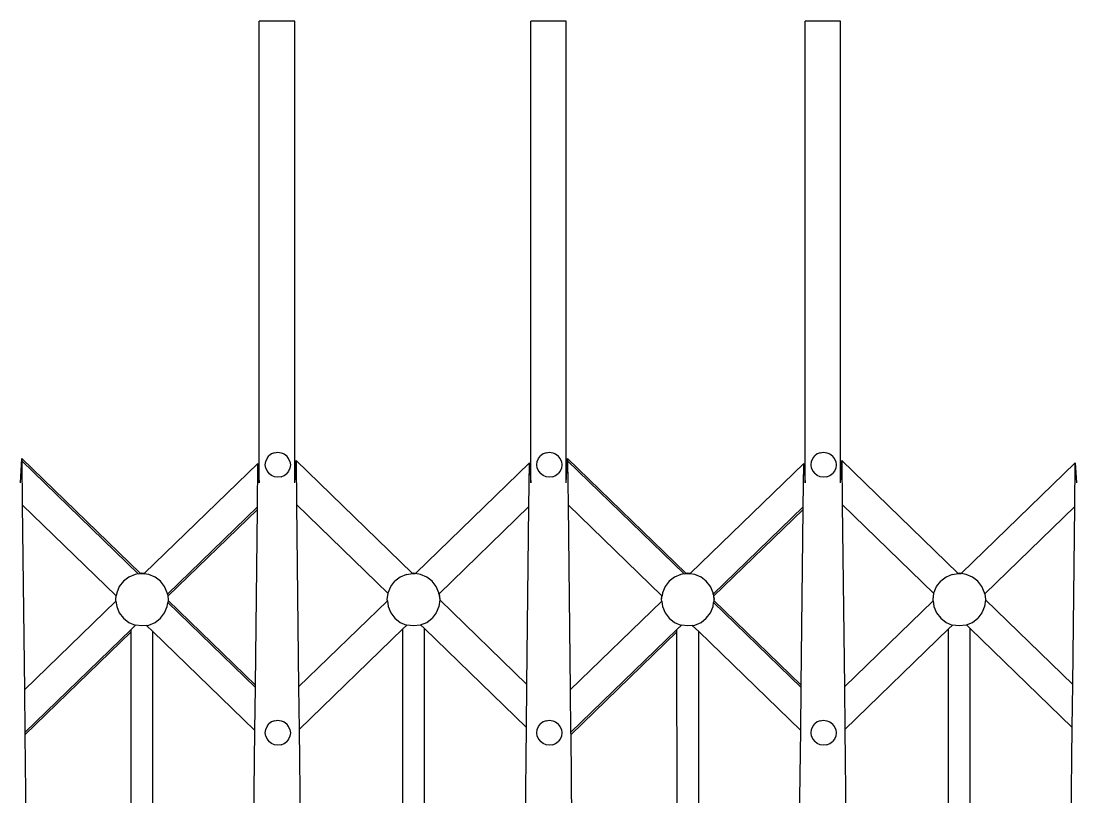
# Model space of a CAD drawing. Extents: x -202236 to 1002404, y -663931 to 1550022.
# Drawn here: x -59493 to -58480, y -350982 to -350237 of the extents above; entities that cross this region are included whole.
import ezdxf

# ---------------------------------------------------------------- set-up
doc = ezdxf.new("R2010")
doc.units = 0

msp = doc.modelspace()

# ---------------------------------------------------------------- linework, layer by layer
at = {"color": 250}
for p, q in [((-59230, -350237.03), (-59264.09, -350237.03)), ((-59264.09, -350680.35), (-59264.09, -350237.03)), ((-59230, -350680.35), (-59230, -350237.03)), ((-58969.26, -350237.03), (-59003.36, -350237.03)), ((-59003.36, -350680.35), (-59003.36, -350237.03)), ((-58969.26, -350680.35), (-58969.26, -350237.03)), ((-58705.89, -350237.03), (-58739.99, -350237.03)), ((-58739.99, -350680.35), (-58739.99, -350237.03)), ((-58705.89, -350680.35), (-58705.89, -350237.03)), ((-59493.37, -350680.35), (-59492.18, -350656.87)), ((-59492.18, -350656.87), (-59378.55, -350766.97)), ((-59492.18, -350656.87), (-59492.15, -350659.22)), ((-59257.85, -350659.71), (-59256.64, -350656.84)), ((-59256.64, -350656.84), (-59254.75, -350654.41)), ((-59252.32, -350652.53), (-59254.75, -350654.41)), ((-59249.45, -350651.31), (-59252.32, -350652.53)), ((-59249.45, -350651.31), (-59246.25, -350650.88)), ((-59246.25, -350650.88), (-59243.06, -350651.31)), ((-59243.06, -350651.31), (-59240.19, -350652.53)), ((-59240.19, -350652.53), (-59237.75, -350654.41)), ((-59235.87, -350656.84), (-59237.75, -350654.41)), ((-59234.66, -350659.71), (-59235.87, -350656.84)), ((-58997.11, -350659.71), (-58995.9, -350656.84)), ((-58995.9, -350656.84), (-58994.02, -350654.41)), ((-58991.58, -350652.53), (-58994.02, -350654.41)), ((-58988.71, -350651.31), (-58991.58, -350652.53)), ((-58988.71, -350651.31), (-58985.52, -350650.88)), ((-58985.52, -350650.88), (-58982.32, -350651.31)), ((-58982.32, -350651.31), (-58979.45, -350652.53)), ((-58979.45, -350652.53), (-58977.01, -350654.41)), ((-58975.13, -350656.84), (-58977.01, -350654.41)), ((-58973.92, -350659.71), (-58975.13, -350656.84)), ((-58969.26, -350680.35), (-58968.07, -350656.87)), ((-58968.07, -350656.87), (-58854.44, -350766.97)), ((-58968.07, -350656.87), (-58968.04, -350659.22)), ((-58733.74, -350659.71), (-58732.53, -350656.84)), ((-58732.53, -350656.84), (-58730.65, -350654.41)), ((-58728.21, -350652.53), (-58730.65, -350654.41)), ((-58725.34, -350651.31), (-58728.21, -350652.53)), ((-58725.34, -350651.31), (-58722.15, -350650.88)), ((-58722.15, -350650.88), (-58718.95, -350651.31)), ((-58718.95, -350651.31), (-58716.08, -350652.53)), ((-58716.08, -350652.53), (-58713.64, -350654.41)), ((-58711.76, -350656.84), (-58713.64, -350654.41)), ((-58710.55, -350659.71), (-58711.76, -350656.84)), ((-59492.15, -350659.22), (-59380.23, -350767.68)), ((-59492.15, -350659.22), (-59491.67, -350701.43)), ((-59374.2, -350767.05), (-59265.34, -350661.54)), ((-59265.82, -350703.41), (-59265.34, -350661.54)), ((-59265.34, -350661.54), (-59264.09, -350680.35)), ((-59258.28, -350662.91), (-59257.85, -350659.71)), ((-59257.85, -350666.1), (-59258.28, -350662.91)), ((-59257.85, -350666.1), (-59256.64, -350668.98)), ((-59234.66, -350666.1), (-59235.87, -350668.98)), ((-59234.66, -350659.71), (-59234.23, -350662.91)), ((-59234.23, -350662.91), (-59234.66, -350666.1)), ((-59230, -350680.35), (-59228.79, -350658.93)), ((-59228.79, -350658.93), (-59117.35, -350766.91)), ((-59228.79, -350658.93), (-59228.3, -350701.14)), ((-59113.84, -350767), (-59004.6, -350661.12)), ((-59005.08, -350702.99), (-59004.6, -350661.12)), ((-59004.6, -350661.12), (-59003.36, -350680.35)), ((-58997.54, -350662.91), (-58997.11, -350659.71)), ((-58997.11, -350666.1), (-58997.54, -350662.91)), ((-58997.11, -350666.1), (-58995.9, -350668.98)), ((-58973.92, -350666.1), (-58975.13, -350668.98)), ((-58973.92, -350659.71), (-58973.49, -350662.91)), ((-58973.49, -350662.91), (-58973.92, -350666.1)), ((-58968.04, -350659.22), (-58856.12, -350767.68)), ((-58968.04, -350659.22), (-58967.56, -350701.43)), ((-58850.09, -350767.05), (-58741.23, -350661.54)), ((-58741.71, -350703.41), (-58741.23, -350661.54)), ((-58741.23, -350661.54), (-58739.99, -350680.35)), ((-58734.17, -350662.91), (-58733.74, -350659.71)), ((-58733.74, -350666.1), (-58734.17, -350662.91)), ((-58733.74, -350666.1), (-58732.53, -350668.98)), ((-58710.55, -350666.1), (-58711.76, -350668.98)), ((-58710.55, -350659.71), (-58710.12, -350662.91)), ((-58710.12, -350662.91), (-58710.55, -350666.1)), ((-58705.89, -350680.35), (-58704.68, -350658.93)), ((-58704.68, -350658.93), (-58593.24, -350766.91)), ((-58704.68, -350658.93), (-58704.19, -350701.14)), ((-58589.73, -350767), (-58480.49, -350661.12)), ((-58480.97, -350702.99), (-58480.49, -350661.12)), ((-58480.49, -350661.12), (-58479.25, -350680.35)), ((-59256.64, -350668.98), (-59254.75, -350671.41)), ((-59252.32, -350673.29), (-59254.75, -350671.41)), ((-59249.45, -350674.5), (-59252.32, -350673.29)), ((-59246.25, -350674.93), (-59249.45, -350674.5)), ((-59243.06, -350674.5), (-59246.25, -350674.93)), ((-59243.06, -350674.5), (-59240.19, -350673.29)), ((-59240.19, -350673.29), (-59237.75, -350671.41)), ((-59235.87, -350668.98), (-59237.75, -350671.41)), ((-58995.9, -350668.98), (-58994.02, -350671.41)), ((-58991.58, -350673.29), (-58994.02, -350671.41)), ((-58988.71, -350674.5), (-58991.58, -350673.29)), ((-58985.52, -350674.93), (-58988.71, -350674.5)), ((-58982.32, -350674.5), (-58985.52, -350674.93)), ((-58982.32, -350674.5), (-58979.45, -350673.29)), ((-58979.45, -350673.29), (-58977.01, -350671.41)), ((-58975.13, -350668.98), (-58977.01, -350671.41)), ((-58732.53, -350668.98), (-58730.65, -350671.41)), ((-58728.21, -350673.29), (-58730.65, -350671.41)), ((-58725.34, -350674.5), (-58728.21, -350673.29)), ((-58722.15, -350674.93), (-58725.34, -350674.5)), ((-58718.95, -350674.5), (-58722.15, -350674.93)), ((-58718.95, -350674.5), (-58716.08, -350673.29)), ((-58716.08, -350673.29), (-58713.64, -350671.41)), ((-58711.76, -350668.98), (-58713.64, -350671.41)), ((-59401.48, -350788.83), (-59491.67, -350701.43)), ((-59491.67, -350701.43), (-59489.63, -350878.94)), ((-59265.82, -350703.41), (-59352.19, -350787.13)), ((-59265.85, -350705.76), (-59351.85, -350789.12)), ((-59267.78, -350874.31), (-59265.85, -350705.76)), ((-59265.85, -350705.76), (-59265.82, -350703.41)), ((-59140.4, -350786.32), (-59228.3, -350701.14)), ((-59228.3, -350701.14), (-59226.3, -350876.01)), ((-59005.08, -350702.99), (-59091.44, -350786.7)), ((-59007.04, -350873.8), (-59005.08, -350702.99)), ((-58877.37, -350788.83), (-58967.56, -350701.43)), ((-58967.56, -350701.43), (-58965.53, -350878.94)), ((-58741.71, -350703.41), (-58828.09, -350787.13)), ((-58741.74, -350705.76), (-58827.74, -350789.12)), ((-58743.67, -350874.31), (-58741.74, -350705.76)), ((-58741.74, -350705.76), (-58741.71, -350703.41)), ((-58616.29, -350786.32), (-58704.19, -350701.14)), ((-58704.19, -350701.14), (-58702.19, -350876.01)), ((-58480.97, -350702.99), (-58567.33, -350786.7)), ((-58482.93, -350873.8), (-58480.97, -350702.99)), ((-59383.39, -350768.1), (-59389.41, -350770.65)), ((-59380.23, -350767.68), (-59383.39, -350768.1)), ((-59380.23, -350767.68), (-59378.12, -350767.39)), ((-59378.55, -350766.97), (-59376.68, -350766.72)), ((-59378.12, -350767.39), (-59378.55, -350766.97)), ((-59378.12, -350767.39), (-59376.69, -350767.2)), ((-59376.69, -350767.2), (-59374.63, -350767.48)), ((-59376.68, -350766.72), (-59374.2, -350767.05)), ((-59374.63, -350767.48), (-59374.2, -350767.05)), ((-59370, -350768.1), (-59374.63, -350767.48)), ((-59363.97, -350770.65), (-59370, -350768.1)), ((-59122.65, -350768.1), (-59128.67, -350770.65)), ((-59122.65, -350768.1), (-59116.91, -350767.33)), ((-59117.35, -350766.91), (-59115.95, -350766.72)), ((-59117.35, -350766.91), (-59116.91, -350767.33)), ((-59116.91, -350767.33), (-59115.96, -350767.2)), ((-59115.96, -350767.2), (-59114.27, -350767.43)), ((-59115.95, -350766.72), (-59113.84, -350767)), ((-59114.27, -350767.43), (-59113.84, -350767)), ((-59109.26, -350768.1), (-59114.27, -350767.43)), ((-59103.24, -350770.65), (-59109.26, -350768.1)), ((-58859.28, -350768.1), (-58865.3, -350770.65)), ((-58856.12, -350767.68), (-58859.28, -350768.1)), ((-58856.12, -350767.68), (-58854.01, -350767.39)), ((-58854.44, -350766.97), (-58852.57, -350766.72)), ((-58854.01, -350767.39), (-58854.44, -350766.97)), ((-58854.01, -350767.39), (-58852.58, -350767.2)), ((-58852.58, -350767.2), (-58850.53, -350767.48)), ((-58852.57, -350766.72), (-58850.09, -350767.05)), ((-58850.53, -350767.48), (-58850.09, -350767.05)), ((-58845.89, -350768.1), (-58850.53, -350767.48)), ((-58839.87, -350770.65), (-58845.89, -350768.1)), ((-58598.54, -350768.1), (-58604.57, -350770.65)), ((-58598.54, -350768.1), (-58592.81, -350767.33)), ((-58593.24, -350766.91), (-58591.84, -350766.72)), ((-58593.24, -350766.91), (-58592.81, -350767.33)), ((-58592.81, -350767.33), (-58591.85, -350767.2)), ((-58591.85, -350767.2), (-58590.16, -350767.43)), ((-58591.84, -350766.72), (-58589.73, -350767)), ((-58590.16, -350767.43), (-58589.73, -350767)), ((-58585.15, -350768.1), (-58590.16, -350767.43)), ((-58579.13, -350770.65), (-58585.15, -350768.1)), ((-59398.46, -350779.69), (-59401, -350785.71)), ((-59394.51, -350774.59), (-59398.46, -350779.69)), ((-59389.41, -350770.65), (-59394.51, -350774.59)), ((-59358.87, -350774.59), (-59363.97, -350770.65)), ((-59354.93, -350779.69), (-59358.87, -350774.59)), ((-59352.38, -350785.71), (-59354.93, -350779.69)), ((-59140.26, -350785.71), (-59137.72, -350779.69)), ((-59137.72, -350779.69), (-59133.78, -350774.59)), ((-59128.67, -350770.65), (-59133.78, -350774.59)), ((-59098.13, -350774.59), (-59103.24, -350770.65)), ((-59094.19, -350779.69), (-59098.13, -350774.59)), ((-59091.65, -350785.71), (-59094.19, -350779.69)), ((-58874.35, -350779.69), (-58876.89, -350785.71)), ((-58870.41, -350774.59), (-58874.35, -350779.69)), ((-58865.3, -350770.65), (-58870.41, -350774.59)), ((-58834.76, -350774.59), (-58839.87, -350770.65)), ((-58830.82, -350779.69), (-58834.76, -350774.59)), ((-58828.28, -350785.71), (-58830.82, -350779.69)), ((-58616.16, -350785.71), (-58613.61, -350779.69)), ((-58613.61, -350779.69), (-58609.67, -350774.59)), ((-58604.57, -350770.65), (-58609.67, -350774.59)), ((-58574.03, -350774.59), (-58579.13, -350770.65)), ((-58570.08, -350779.69), (-58574.03, -350774.59)), ((-58567.54, -350785.71), (-58570.08, -350779.69)), ((-59401.89, -350791.93), (-59401.48, -350788.83)), ((-59401.87, -350792.13), (-59401.43, -350788.87)), ((-59401.43, -350788.87), (-59401.48, -350788.83)), ((-59401, -350785.71), (-59401.43, -350788.87)), ((-59352.19, -350787.13), (-59352.38, -350785.71)), ((-59352.19, -350787.13), (-59351.92, -350789.19)), ((-59351.92, -350789.19), (-59351.85, -350789.12)), ((-59351.92, -350789.19), (-59351.51, -350792.21)), ((-59351.85, -350789.12), (-59351.47, -350791.93)), ((-59141.16, -350791.93), (-59140.4, -350786.32)), ((-59141.13, -350792.13), (-59140.35, -350786.36)), ((-59140.35, -350786.36), (-59140.4, -350786.32)), ((-59140.35, -350786.36), (-59140.26, -350785.71)), ((-59091.51, -350786.76), (-59091.65, -350785.71)), ((-59091.44, -350786.7), (-59091.51, -350786.76)), ((-59091.51, -350786.76), (-59090.77, -350792.21)), ((-59091.44, -350786.7), (-59090.73, -350791.93)), ((-58877.79, -350791.93), (-58877.37, -350788.83)), ((-58877.76, -350792.13), (-58877.32, -350788.87)), ((-58877.32, -350788.87), (-58877.37, -350788.83)), ((-58876.89, -350785.71), (-58877.32, -350788.87)), ((-58828.09, -350787.13), (-58828.28, -350785.71)), ((-58828.09, -350787.13), (-58827.81, -350789.19)), ((-58827.81, -350789.19), (-58827.74, -350789.12)), ((-58827.81, -350789.19), (-58827.4, -350792.21)), ((-58827.74, -350789.12), (-58827.36, -350791.93)), ((-58617.05, -350791.93), (-58616.29, -350786.32)), ((-58617.02, -350792.13), (-58616.24, -350786.36)), ((-58616.24, -350786.36), (-58616.29, -350786.32)), ((-58616.24, -350786.36), (-58616.16, -350785.71)), ((-58567.4, -350786.76), (-58567.54, -350785.71)), ((-58567.33, -350786.7), (-58567.4, -350786.76)), ((-58567.4, -350786.76), (-58566.66, -350792.21)), ((-58567.33, -350786.7), (-58566.63, -350791.93)), ((-59489.63, -350878.94), (-59401.73, -350793.74)), ((-59401.9, -350792.41), (-59401.87, -350792.13)), ((-59401.73, -350793.74), (-59401.9, -350792.41)), ((-59401.87, -350792.13), (-59401.89, -350791.93)), ((-59401.73, -350793.74), (-59401, -350799.11)), ((-59401, -350799.11), (-59398.46, -350805.13)), ((-59354.93, -350805.13), (-59352.38, -350799.11)), ((-59352.38, -350799.11), (-59351.85, -350795.17)), ((-59351.58, -350793.11), (-59351.85, -350795.17)), ((-59351.85, -350795.17), (-59267.81, -350876.61)), ((-59351.48, -350792.41), (-59351.58, -350793.11)), ((-59351.58, -350793.11), (-59267.78, -350874.31)), ((-59351.47, -350791.93), (-59351.51, -350792.21)), ((-59351.51, -350792.21), (-59351.48, -350792.41)), ((-59226.3, -350876.01), (-59141.04, -350793.37)), ((-59141.17, -350792.41), (-59141.13, -350792.13)), ((-59141.04, -350793.37), (-59141.17, -350792.41)), ((-59141.13, -350792.13), (-59141.16, -350791.93)), ((-59141.04, -350793.37), (-59140.26, -350799.11)), ((-59140.26, -350799.11), (-59137.72, -350805.13)), ((-59091.65, -350799.11), (-59094.19, -350805.13)), ((-59090.78, -350792.66), (-59091.65, -350799.11)), ((-59090.74, -350792.41), (-59090.78, -350792.66)), ((-59090.78, -350792.66), (-59007.04, -350873.8)), ((-59090.73, -350791.93), (-59090.77, -350792.21)), ((-59090.77, -350792.21), (-59090.74, -350792.41)), ((-58965.53, -350878.94), (-58877.62, -350793.74)), ((-58877.8, -350792.41), (-58877.76, -350792.13)), ((-58877.62, -350793.74), (-58877.8, -350792.41)), ((-58877.76, -350792.13), (-58877.79, -350791.93)), ((-58877.62, -350793.74), (-58876.89, -350799.11)), ((-58876.89, -350799.11), (-58874.35, -350805.13)), ((-58830.82, -350805.13), (-58828.28, -350799.11)), ((-58828.28, -350799.11), (-58827.75, -350795.17)), ((-58827.47, -350793.11), (-58827.75, -350795.17)), ((-58827.75, -350795.17), (-58743.7, -350876.61)), ((-58827.37, -350792.41), (-58827.47, -350793.11)), ((-58827.47, -350793.11), (-58743.67, -350874.31)), ((-58827.36, -350791.93), (-58827.4, -350792.21)), ((-58827.4, -350792.21), (-58827.37, -350792.41)), ((-58702.19, -350876.01), (-58616.93, -350793.37)), ((-58617.06, -350792.41), (-58617.02, -350792.13)), ((-58616.93, -350793.37), (-58617.06, -350792.41)), ((-58617.02, -350792.13), (-58617.05, -350791.93)), ((-58616.93, -350793.37), (-58616.16, -350799.11)), ((-58616.16, -350799.11), (-58613.61, -350805.13)), ((-58567.54, -350799.11), (-58570.08, -350805.13)), ((-58566.67, -350792.66), (-58567.54, -350799.11)), ((-58566.64, -350792.41), (-58566.67, -350792.66)), ((-58566.67, -350792.66), (-58482.93, -350873.8)), ((-58566.63, -350791.93), (-58566.66, -350792.21)), ((-58566.66, -350792.21), (-58566.64, -350792.41)), ((-59398.46, -350805.13), (-59394.51, -350810.23)), ((-59394.51, -350810.23), (-59389.41, -350814.18)), ((-59363.97, -350814.18), (-59358.87, -350810.23)), ((-59358.87, -350810.23), (-59354.93, -350805.13)), ((-59137.72, -350805.13), (-59133.78, -350810.23)), ((-59133.78, -350810.23), (-59128.67, -350814.18)), ((-59103.24, -350814.18), (-59098.13, -350810.23)), ((-59094.19, -350805.13), (-59098.13, -350810.23)), ((-58874.35, -350805.13), (-58870.41, -350810.23)), ((-58870.41, -350810.23), (-58865.3, -350814.18)), ((-58839.87, -350814.18), (-58834.76, -350810.23)), ((-58834.76, -350810.23), (-58830.82, -350805.13)), ((-58613.61, -350805.13), (-58609.67, -350810.23)), ((-58609.67, -350810.23), (-58604.57, -350814.18)), ((-58579.13, -350814.18), (-58574.03, -350810.23)), ((-58570.08, -350805.13), (-58574.03, -350810.23)), ((-59389.41, -350814.18), (-59383.39, -350816.72)), ((-59382.8, -350816.8), (-59387.04, -350820.9)), ((-59383.39, -350816.72), (-59382.8, -350816.8)), ((-59376.69, -350817.62), (-59382.8, -350816.8)), ((-59372.36, -350817.04), (-59376.69, -350817.62)), ((-59372.36, -350817.04), (-59370, -350816.72)), ((-59366.21, -350823), (-59372.36, -350817.04)), ((-59370, -350816.72), (-59363.97, -350814.18)), ((-59126.3, -350820.49), (-59225.83, -350916.96)), ((-59128.67, -350814.18), (-59122.65, -350816.72)), ((-59122.44, -350816.75), (-59126.3, -350820.49)), ((-59126.2, -351126.81), (-59126.3, -350820.49)), ((-59122.65, -350816.72), (-59122.44, -350816.75)), ((-59115.96, -350817.62), (-59122.44, -350816.75)), ((-59109.26, -350816.72), (-59115.96, -350817.62)), ((-59109.26, -350816.72), (-59109.09, -350816.65)), ((-59109.09, -350816.65), (-59103.24, -350814.18)), ((-59105.47, -350820.16), (-59109.09, -350816.65)), ((-59007.51, -350915.09), (-59105.47, -350820.16)), ((-59105.38, -351127.29), (-59105.47, -350820.16)), ((-58865.3, -350814.18), (-58859.28, -350816.72)), ((-58858.69, -350816.8), (-58862.93, -350820.9)), ((-58859.28, -350816.72), (-58858.69, -350816.8)), ((-58852.58, -350817.62), (-58858.69, -350816.8)), ((-58848.25, -350817.04), (-58852.58, -350817.62)), ((-58848.25, -350817.04), (-58845.89, -350816.72)), ((-58842.1, -350823), (-58848.25, -350817.04)), ((-58845.89, -350816.72), (-58839.87, -350814.18)), ((-58602.19, -350820.49), (-58701.72, -350916.96)), ((-58604.57, -350814.18), (-58598.54, -350816.72)), ((-58598.33, -350816.75), (-58602.19, -350820.49)), ((-58602.1, -351126.81), (-58602.19, -350820.49)), ((-58598.54, -350816.72), (-58598.33, -350816.75)), ((-58591.85, -350817.62), (-58598.33, -350816.75)), ((-58585.15, -350816.72), (-58591.85, -350817.62)), ((-58585.15, -350816.72), (-58584.99, -350816.65)), ((-58584.99, -350816.65), (-58579.13, -350814.18)), ((-58581.37, -350820.16), (-58584.99, -350816.65)), ((-58483.4, -350915.09), (-58581.37, -350820.16)), ((-58581.27, -351127.29), (-58581.37, -350820.16)), ((-59387.04, -350820.9), (-59489.16, -350919.89)), ((-59387.04, -350823.23), (-59489.14, -350922.2)), ((-59387.04, -350823.23), (-59387.04, -350820.9)), ((-59386.94, -351129.65), (-59387.04, -350823.23)), ((-59366.12, -351127.71), (-59366.21, -350823)), ((-59268.28, -350917.9), (-59366.21, -350823)), ((-58862.93, -350820.9), (-58965.06, -350919.89)), ((-58862.93, -350823.23), (-58965.03, -350922.2)), ((-58862.93, -350823.23), (-58862.93, -350820.9)), ((-58862.83, -351129.65), (-58862.93, -350823.23)), ((-58842.01, -351127.71), (-58842.1, -350823)), ((-58744.17, -350917.9), (-58842.1, -350823)), ((-59489.63, -350878.94), (-59489.16, -350919.89)), ((-59268.28, -350917.9), (-59267.81, -350876.61)), ((-59267.81, -350876.61), (-59267.78, -350874.31)), ((-59226.3, -350876.01), (-59225.83, -350916.96)), ((-59007.51, -350915.09), (-59007.04, -350873.8)), ((-58965.53, -350878.94), (-58965.06, -350919.89)), ((-58744.17, -350917.9), (-58743.7, -350876.61)), ((-58743.7, -350876.61), (-58743.67, -350874.31)), ((-58702.19, -350876.01), (-58701.72, -350916.96)), ((-58483.4, -350915.09), (-58482.93, -350873.8)), ((-59256.64, -350914.09), (-59254.75, -350911.66)), ((-59252.32, -350909.78), (-59254.75, -350911.66)), ((-59249.45, -350908.57), (-59252.32, -350909.78)), ((-59249.45, -350908.57), (-59246.25, -350908.14)), ((-59246.25, -350908.14), (-59243.06, -350908.57)), ((-59243.06, -350908.57), (-59240.19, -350909.78)), ((-59240.19, -350909.78), (-59237.75, -350911.66)), ((-59235.87, -350914.09), (-59237.75, -350911.66)), ((-58995.9, -350914.09), (-58994.02, -350911.66)), ((-58991.58, -350909.78), (-58994.02, -350911.66)), ((-58988.71, -350908.57), (-58991.58, -350909.78)), ((-58988.71, -350908.57), (-58985.52, -350908.14)), ((-58985.52, -350908.14), (-58982.32, -350908.57)), ((-58982.32, -350908.57), (-58979.45, -350909.78)), ((-58979.45, -350909.78), (-58977.01, -350911.66)), ((-58975.13, -350914.09), (-58977.01, -350911.66)), ((-58732.53, -350914.09), (-58730.65, -350911.66)), ((-58728.21, -350909.78), (-58730.65, -350911.66)), ((-58725.34, -350908.57), (-58728.21, -350909.78)), ((-58725.34, -350908.57), (-58722.15, -350908.14)), ((-58722.15, -350908.14), (-58718.95, -350908.57)), ((-58718.95, -350908.57), (-58716.08, -350909.78)), ((-58716.08, -350909.78), (-58713.64, -350911.66)), ((-58711.76, -350914.09), (-58713.64, -350911.66)), ((-59489.16, -350919.89), (-59489.14, -350922.2)), ((-59269.61, -351034.17), (-59268.28, -350917.9)), ((-59258.28, -350920.16), (-59257.85, -350916.97)), ((-59257.85, -350923.36), (-59258.28, -350920.16)), ((-59257.85, -350916.97), (-59256.64, -350914.09)), ((-59234.66, -350916.97), (-59235.87, -350914.09)), ((-59234.66, -350916.97), (-59234.23, -350920.16)), ((-59234.23, -350920.16), (-59234.66, -350923.36)), ((-59225.83, -350916.96), (-59224.51, -351031.55)), ((-59008.87, -351033.75), (-59007.51, -350915.09)), ((-58997.54, -350920.16), (-58997.11, -350916.97)), ((-58997.11, -350923.36), (-58997.54, -350920.16)), ((-58997.11, -350916.97), (-58995.9, -350914.09)), ((-58973.92, -350916.97), (-58975.13, -350914.09)), ((-58973.92, -350916.97), (-58973.49, -350920.16)), ((-58973.49, -350920.16), (-58973.92, -350923.36)), ((-58965.06, -350919.89), (-58965.03, -350922.2)), ((-58745.5, -351034.17), (-58744.17, -350917.9)), ((-58734.17, -350920.16), (-58733.74, -350916.97)), ((-58733.74, -350923.36), (-58734.17, -350920.16)), ((-58733.74, -350916.97), (-58732.53, -350914.09)), ((-58710.55, -350916.97), (-58711.76, -350914.09)), ((-58710.55, -350916.97), (-58710.12, -350920.16)), ((-58710.12, -350920.16), (-58710.55, -350923.36)), ((-58701.72, -350916.96), (-58700.41, -351031.55)), ((-58484.76, -351033.75), (-58483.4, -350915.09)), ((-59489.14, -350922.2), (-59487.88, -351031.84)), ((-59257.85, -350923.36), (-59256.64, -350926.23)), ((-59256.64, -350926.23), (-59254.75, -350928.66)), ((-59252.32, -350930.54), (-59254.75, -350928.66)), ((-59249.45, -350931.76), (-59252.32, -350930.54)), ((-59246.25, -350932.19), (-59249.45, -350931.76)), ((-59243.06, -350931.76), (-59246.25, -350932.19)), ((-59243.06, -350931.76), (-59240.19, -350930.54)), ((-59240.19, -350930.54), (-59237.75, -350928.66)), ((-59235.87, -350926.23), (-59237.75, -350928.66)), ((-59234.66, -350923.36), (-59235.87, -350926.23)), ((-58997.11, -350923.36), (-58995.9, -350926.23)), ((-58995.9, -350926.23), (-58994.02, -350928.66)), ((-58991.58, -350930.54), (-58994.02, -350928.66)), ((-58988.71, -350931.76), (-58991.58, -350930.54)), ((-58985.52, -350932.19), (-58988.71, -350931.76)), ((-58982.32, -350931.76), (-58985.52, -350932.19)), ((-58982.32, -350931.76), (-58979.45, -350930.54)), ((-58979.45, -350930.54), (-58977.01, -350928.66)), ((-58975.13, -350926.23), (-58977.01, -350928.66)), ((-58973.92, -350923.36), (-58975.13, -350926.23)), ((-58965.03, -350922.2), (-58963.77, -351031.84)), ((-58733.74, -350923.36), (-58732.53, -350926.23)), ((-58732.53, -350926.23), (-58730.65, -350928.66)), ((-58728.21, -350930.54), (-58730.65, -350928.66)), ((-58725.34, -350931.76), (-58728.21, -350930.54)), ((-58722.15, -350932.19), (-58725.34, -350931.76)), ((-58718.95, -350931.76), (-58722.15, -350932.19)), ((-58718.95, -350931.76), (-58716.08, -350930.54)), ((-58716.08, -350930.54), (-58713.64, -350928.66)), ((-58711.76, -350926.23), (-58713.64, -350928.66)), ((-58710.55, -350923.36), (-58711.76, -350926.23))]:
    msp.add_line(p, q, dxfattribs=at)

doc.saveas('drawing.dxf')
